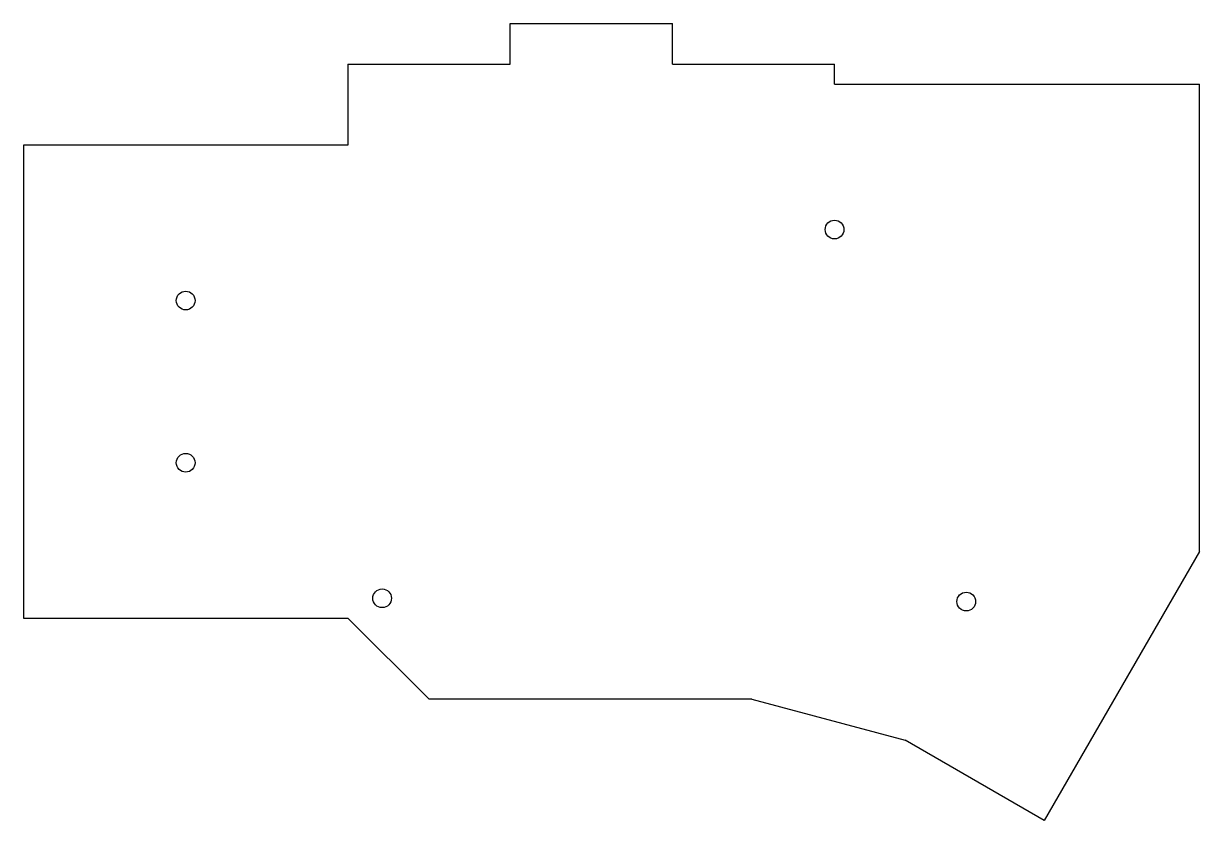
# Model space of a CAD drawing. Header units: millimetres. Extents: x 0 to 138, y 1 to 95.
import ezdxf

# ---------------------------------------------------------------- set-up
doc = ezdxf.new("R2010")
doc.units = ezdxf.units.MM
doc.layers.get('0').update_dxf_attribs({"linetype": 'CONTINUOUS'})

msp = doc.modelspace()

# ---------------------------------------------------------------- linework, layer by layer
for p, q in [((57.24, 94.53), (76.29, 94.53)), ((57.24, 89.77), (57.24, 94.53)), ((76.29, 89.77), (76.29, 94.53)), ((38.19, 89.77), (57.24, 89.77)), ((38.19, 89.77), (38.19, 80.24)), ((76.29, 89.77), (95.34, 89.77)), ((95.34, 87.39), (95.34, 89.77)), ((95.34, 87.39), (114.39, 87.39)), ((114.39, 87.39), (138.2, 87.39)), ((138.2, 32.53), (138.2, 87.39)), ((0.1, 80.24), (0.1, 24.7)), ((38.19, 80.24), (0.1, 80.24)), ((138.2, 32.53), (119.95, 0.92)), ((0.1, 24.7), (38.19, 24.7)), ((38.19, 24.7), (47.72, 15.17)), ((85.62, 15.17), (47.72, 15.17)), ((85.62, 15.17), (103.63, 10.35)), ((119.95, 0.92), (103.63, 10.35))]:
    msp.add_line(p, q)
for centre in [(95.34, 70.33), (19.14, 61.99), (19.14, 42.94), (42.21, 27.02), (110.81, 26.63)]:
    msp.add_circle(centre, 1.1)

doc.saveas('drawing.dxf')
